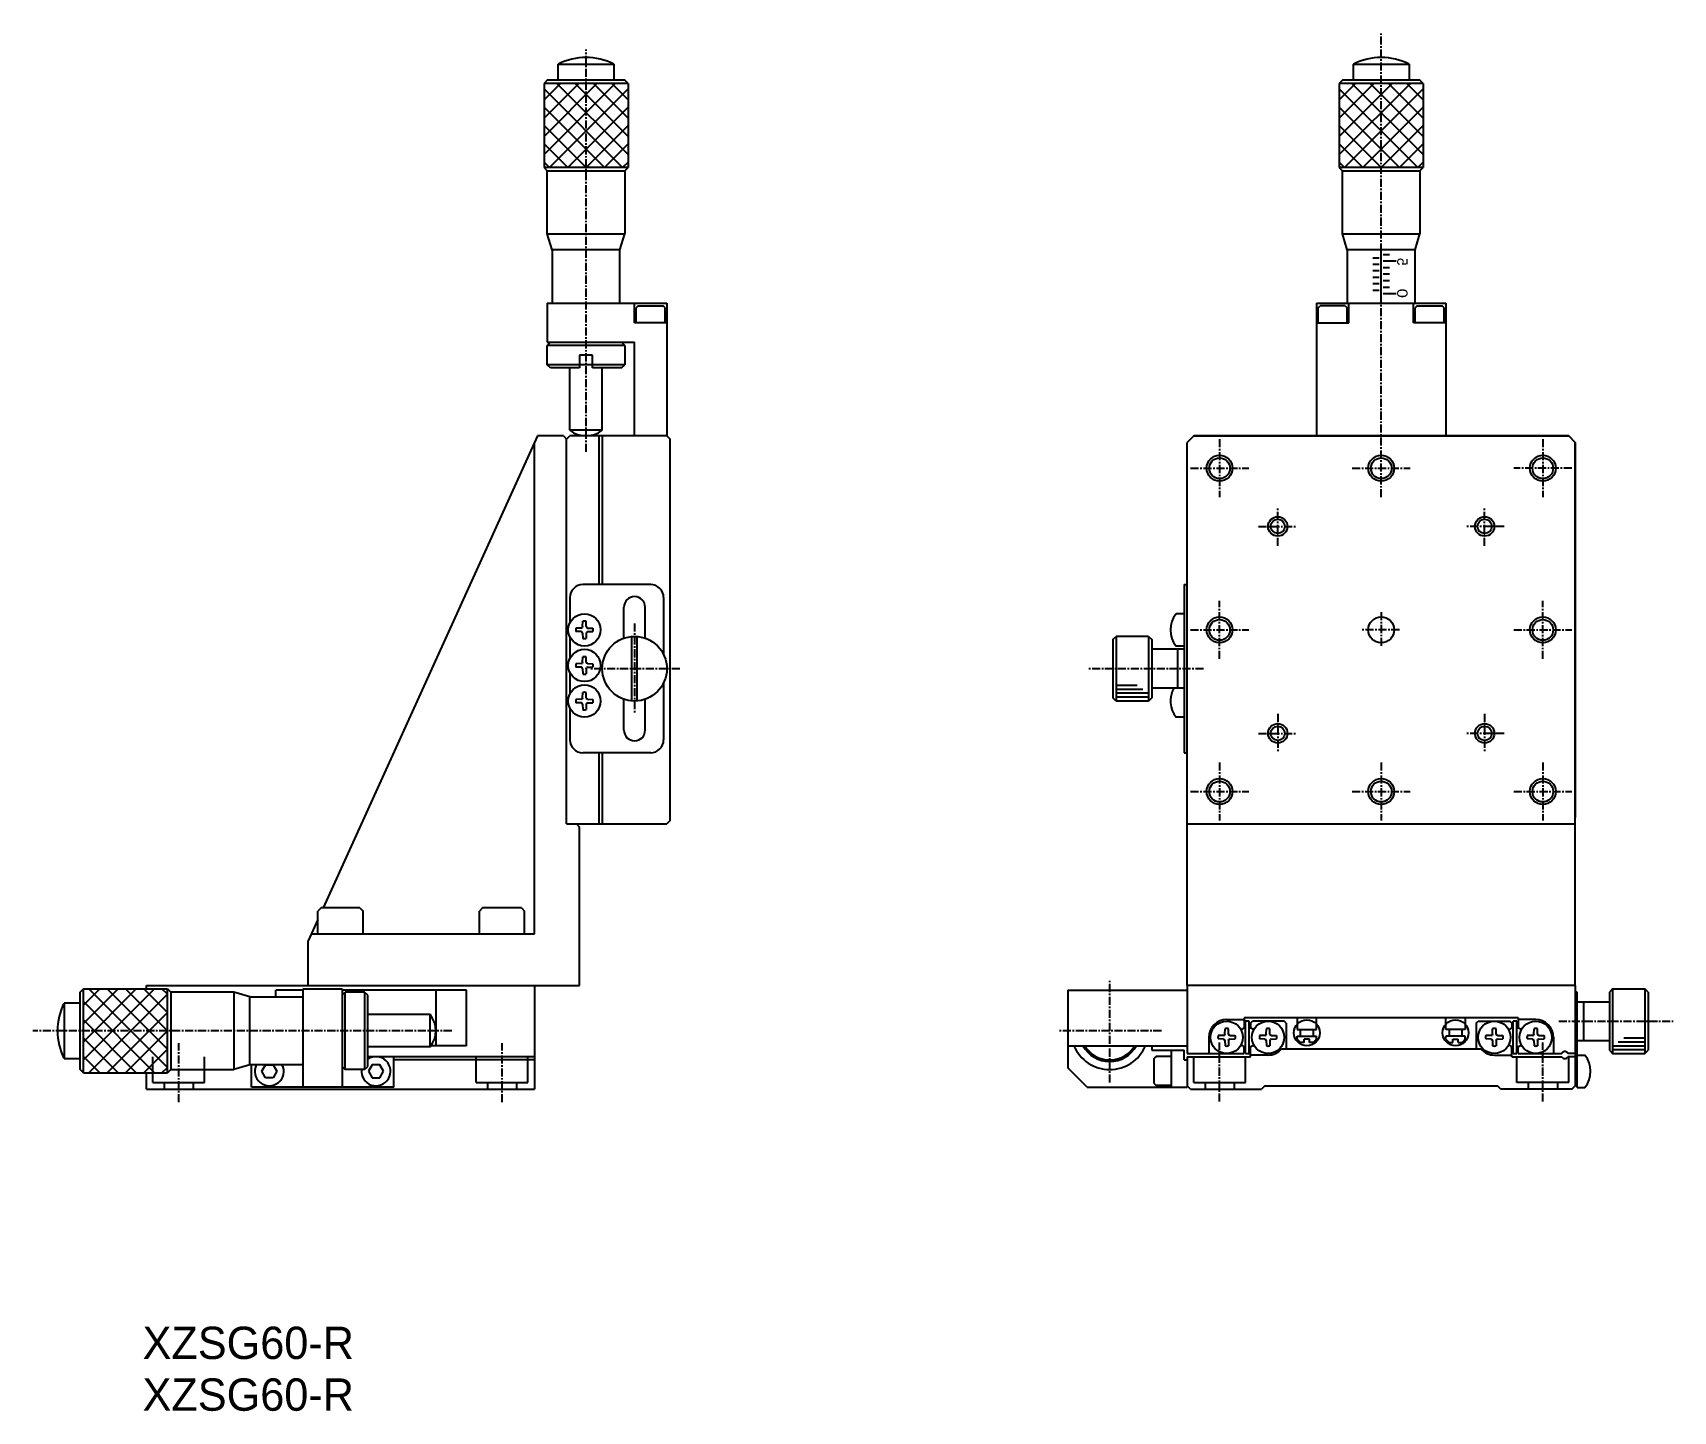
# Model space of a CAD drawing. Extents: x 152 to 406, y 48 to 261.
import ezdxf

# ---------------------------------------------------------------- set-up
doc = ezdxf.new("R2010")
doc.units = 0
doc.linetypes.add('CENTER', pattern=[2, 1.25, -0.25, 0.25, -0.25])
doc.layers.get('0').update_dxf_attribs({"linetype": 'CONTINUOUS'})
doc.layers.add('CENTER', color=1, linetype='CENTER')

msp = doc.modelspace()

# ---------------------------------------------------------------- linework, layer by layer
at = {"color": 7, "linetype": 'CONTINUOUS'}
for p, q in [((233.68, 253.5), (233.68, 256)), ((242.28, 256), (242.28, 253.5)), ((356.68, 253.5), (356.68, 256)), ((365.28, 256), (365.28, 253.5)), ((231.98, 253.5), (231.48, 253)), ((231.48, 253), (231.48, 240)), ((243.98, 253.5), (231.98, 253.5)), ((244.48, 253), (243.98, 253.5)), ((244.48, 253), (244.48, 240)), ((354.98, 253.5), (354.48, 253)), ((354.48, 253), (354.48, 240)), ((366.98, 253.5), (354.98, 253.5)), ((367.48, 253), (366.98, 253.5)), ((367.48, 253), (367.48, 240)), ((231.48, 240), (231.98, 239.5)), ((231.98, 229.75), (231.98, 239.5)), ((231.98, 239.5), (243.98, 239.5)), ((243.98, 239.5), (244.48, 240)), ((244.01, 229.75), (244.01, 239.5)), ((354.48, 240), (354.98, 239.5)), ((354.98, 229.75), (354.98, 239.5)), ((354.98, 239.5), (366.98, 239.5)), ((366.98, 239.5), (367.48, 240)), ((367.01, 229.75), (367.01, 239.5)), ((231.98, 229.75), (243.98, 229.75)), ((232.73, 227.25), (231.98, 229.75)), ((243.23, 227.25), (243.98, 229.75)), ((354.98, 229.75), (366.98, 229.75)), ((355.73, 227.25), (354.98, 229.75)), ((366.23, 227.25), (366.98, 229.75)), ((243.23, 227.25), (232.73, 227.25)), ((232.73, 227.25), (232.73, 219)), ((243.23, 219), (243.23, 227.25)), ((366.23, 227.25), (355.73, 227.25)), ((355.73, 227.25), (355.73, 219)), ((366.23, 219), (366.23, 227.25)), ((231.98, 219), (231.98, 213)), ((231.98, 219), (250.48, 219)), ((245.48, 216), (245.48, 219)), ((246.03, 218.6), (245.73, 218.3)), ((245.73, 216), (245.73, 218.3)), ((246.03, 218.6), (249.93, 218.6)), ((250.23, 218.3), (249.93, 218.6)), ((250.23, 216), (250.23, 218.3)), ((250.48, 219), (250.48, 198.5)), ((350.98, 219), (370.98, 219)), ((350.98, 219), (350.98, 198.5)), ((351.23, 218.3), (351.53, 218.6)), ((351.23, 216), (351.23, 218.3)), ((355.43, 218.6), (351.53, 218.6)), ((355.43, 218.6), (355.73, 218.3)), ((355.73, 216), (355.73, 218.3)), ((355.98, 216), (355.98, 219)), ((365.98, 216), (365.98, 219)), ((366.53, 218.6), (366.23, 218.3)), ((366.23, 216), (366.23, 218.3)), ((366.53, 218.6), (370.43, 218.6)), ((370.73, 218.3), (370.43, 218.6)), ((370.73, 216), (370.73, 218.3)), ((370.98, 219), (370.98, 198.5)), ((250.48, 216), (245.48, 216)), ((350.98, 216), (355.98, 216)), ((370.98, 216), (365.98, 216)), ((231.98, 213), (245.48, 213)), ((232.48, 213), (231.98, 212.5)), ((231.98, 209.5), (231.98, 212.5)), ((238.98, 211), (236.98, 211)), ((236.98, 211), (236.98, 209)), ((238.98, 209), (238.98, 211)), ((243.98, 212.5), (243.48, 213)), ((243.98, 212.5), (243.98, 209.5)), ((245.48, 198.5), (245.48, 213)), ((232.48, 209), (231.98, 209.5)), ((236.98, 209), (232.48, 209)), ((235.48, 199.38), (235.48, 209)), ((238.98, 209.5), (236.98, 209.5)), ((243.48, 209), (238.98, 209)), ((240.48, 199.38), (240.48, 209)), ((243.48, 209), (243.98, 209.5)), ((230.48, 198.5), (197.3, 125.5)), ((234.48, 198.5), (230.48, 198.5)), ((234.48, 198.5), (234.98, 198)), ((234.98, 198), (235.48, 198.5)), ((234.98, 138.5), (234.98, 198)), ((250.48, 198.5), (235.48, 198.5)), ((239.98, 198.5), (239.98, 175.5)), ((240.48, 198.5), (240.48, 175.5)), ((250.48, 198.5), (250.98, 198)), ((250.98, 139), (250.98, 198)), ((331.98, 198.5), (330.98, 197.5)), ((331.98, 198.5), (330.98, 197.5)), ((331.98, 198.5), (389.98, 198.5)), ((389.98, 198.5), (331.98, 198.5)), ((390.98, 197.5), (389.98, 198.5)), ((389.98, 198.5), (390.98, 197.5)), ((229.98, 121.5), (229.98, 197.4)), ((330.98, 113.5), (330.98, 197.5)), ((330.98, 139.5), (330.98, 197.5)), ((390.98, 113.5), (390.98, 197.5)), ((390.98, 197.5), (390.98, 139.5)), ((247.98, 175.5), (237.48, 175.5)), ((330.48, 175.5), (330.98, 175.5)), ((330.48, 175.5), (330.48, 149.5)), ((235.48, 173.5), (235.48, 169.59)), ((249.98, 173.5), (249.98, 164.68)), ((243.83, 167.15), (243.83, 172)), ((247.13, 167.29), (247.13, 172)), ((330.48, 171), (329.26, 171)), ((237.25, 168.78), (236.4, 168.76)), ((237.25, 168.23), (236.4, 168.24)), ((237.25, 168.78), (237.38, 168.84)), ((237.25, 168.23), (237.38, 168.17)), ((237.45, 169), (237.38, 168.84)), ((237.45, 168), (237.38, 168.17)), ((237.45, 169), (237.47, 169.83)), ((237.45, 168), (237.47, 167.18)), ((238, 169), (237.99, 169.83)), ((238, 168), (237.99, 167.18)), ((238, 169), (238.08, 168.84)), ((238, 168), (238.08, 168.17)), ((238.21, 168.78), (238.08, 168.84)), ((238.21, 168.23), (238.08, 168.17)), ((238.21, 168.78), (239.05, 168.76)), ((238.21, 168.23), (239.05, 168.24)), ((245.08, 157.52), (245.08, 167.49)), ((245.88, 157.52), (245.88, 167.49)), ((319.48, 167), (319.98, 167.5)), ((324.98, 167.5), (319.98, 167.5)), ((324.98, 167.5), (325.48, 167)), ((235.48, 167.41), (235.48, 164.09)), ((319.48, 167), (319.48, 158)), ((325.48, 167), (325.48, 158)), ((330.48, 165.5), (325.48, 165.5)), ((330.48, 166), (329.26, 166)), ((329.48, 165.5), (329.48, 159.5)), ((237.25, 163.28), (236.4, 163.26)), ((237.25, 162.73), (236.4, 162.74)), ((237.25, 163.28), (237.38, 163.34)), ((237.25, 162.73), (237.38, 162.67)), ((237.45, 163.5), (237.38, 163.34)), ((237.45, 162.5), (237.38, 162.67)), ((237.45, 163.5), (237.47, 164.33)), ((237.45, 162.5), (237.47, 161.68)), ((238, 163.5), (237.99, 164.33)), ((238, 162.5), (237.99, 161.68)), ((238, 163.5), (238.08, 163.34)), ((238, 162.5), (238.08, 162.67)), ((238.21, 163.28), (238.08, 163.34)), ((238.21, 162.73), (238.08, 162.67)), ((238.21, 163.28), (239.05, 163.26)), ((238.21, 162.73), (239.05, 162.74)), ((235.48, 161.91), (235.48, 158.59)), ((249.98, 160.32), (249.98, 151.5)), ((237.25, 157.78), (236.4, 157.76)), ((237.25, 157.78), (237.38, 157.84)), ((237.45, 158), (237.38, 157.84)), ((237.45, 158), (237.47, 158.83)), ((238, 158), (237.99, 158.83)), ((238, 158), (238.08, 157.84)), ((238.21, 157.78), (238.08, 157.84)), ((238.21, 157.78), (239.05, 157.76)), ((243.83, 153), (243.83, 157.86)), ((247.13, 153), (247.13, 157.72)), ((319.98, 157.5), (319.48, 158)), ((324.98, 157.5), (319.98, 157.5)), ((325.48, 158), (324.98, 157.5)), ((330.48, 159.5), (325.48, 159.5)), ((235.48, 156.41), (235.48, 151.5)), ((237.25, 157.23), (236.4, 157.24)), ((237.25, 157.23), (237.38, 157.17)), ((237.45, 157), (237.38, 157.17)), ((237.45, 157), (237.47, 156.18)), ((238, 157), (237.99, 156.18)), ((238, 157), (238.08, 157.17)), ((238.21, 157.23), (238.08, 157.17)), ((238.21, 157.23), (239.05, 157.24)), ((330.48, 155), (329.26, 155)), ((247.98, 149.5), (237.48, 149.5)), ((239.98, 149.5), (239.98, 138.5)), ((240.48, 149.5), (240.48, 138.5)), ((330.48, 149.5), (330.98, 149.5)), ((234.98, 138.5), (250.48, 138.5)), ((236.48, 138.5), (236.98, 138)), ((236.98, 113.5), (236.98, 138)), ((250.98, 139), (250.48, 138.5)), ((330.98, 138.5), (390.98, 138.5)), ((196.98, 125.5), (196.48, 125)), ((196.48, 121.5), (196.48, 125)), ((202.98, 125.5), (196.98, 125.5)), ((202.98, 125.5), (203.48, 125)), ((203.48, 121.5), (203.48, 125)), ((221.98, 125.5), (221.48, 125)), ((221.48, 121.5), (221.48, 125)), ((227.98, 125.5), (221.98, 125.5)), ((227.98, 125.5), (228.48, 125)), ((228.48, 121.5), (228.48, 125)), ((196.48, 123.7), (194.98, 120.4)), ((194.98, 113.5), (194.98, 120.4)), ((195.48, 121.5), (229.98, 121.5)), ((159.73, 112.5), (160.23, 113)), ((159.73, 100.5), (159.73, 112.5)), ((160.23, 113), (173.23, 113)), ((169.98, 113), (169.98, 113.5)), ((169.98, 113.5), (236.98, 113.5)), ((173.23, 113), (173.73, 112.5)), ((183.48, 112.5), (173.73, 112.5)), ((173.73, 112.5), (173.73, 100.5)), ((183.48, 112.5), (183.48, 100.5)), ((185.98, 111.75), (183.48, 112.5)), ((185.98, 111.75), (194.23, 111.75)), ((185.98, 101.25), (185.98, 111.75)), ((194.23, 112.8), (189.98, 112.8)), ((189.98, 111.75), (189.98, 112.8)), ((194.23, 113), (200.23, 113)), ((194.23, 97.8), (194.23, 113)), ((200.23, 113), (200.23, 97.8)), ((219.48, 112.8), (200.23, 112.8)), ((200.23, 112), (200.73, 112.5)), ((203.73, 112.5), (200.73, 112.5)), ((204.23, 112), (203.73, 112.5)), ((204.23, 101), (204.23, 112)), ((214.73, 112.8), (214.73, 104.2)), ((219.48, 104.2), (219.48, 112.8)), ((229.98, 113.5), (229.98, 97.5)), ((312.48, 112.8), (312.48, 100.8)), ((312.48, 112.8), (330.98, 112.8)), ((390.98, 113.5), (330.98, 113.5)), ((330.98, 113.5), (330.98, 103)), ((390.98, 113.5), (330.98, 113.5)), ((390.98, 113.5), (390.98, 98)), ((391.28, 112.5), (390.98, 112.5)), ((391.28, 97.75), (391.28, 112.5)), ((396.78, 113), (396.28, 112.5)), ((396.28, 112.5), (396.28, 103.5)), ((396.78, 113), (401.78, 113)), ((402.28, 112.5), (401.78, 113)), ((402.28, 112.5), (402.28, 103.5)), ((159.73, 110.8), (157.23, 110.8)), ((391.28, 111), (396.28, 111)), ((392.28, 111), (392.28, 105)), ((213.85, 109), (204.23, 109)), ((336.8, 106), (336.82, 106.83)), ((337.08, 108.25), (339.78, 108.25)), ((337.35, 106), (337.34, 106.83)), ((382.18, 108.5), (339.78, 108.5)), ((339.78, 108.5), (339.78, 106.92)), ((339.98, 103), (339.98, 108)), ((340.58, 108), (339.98, 108)), ((340.58, 103), (340.58, 108)), ((340.78, 107.7), (341.08, 108)), ((340.78, 107.7), (340.78, 106.92)), ((345.98, 108), (341.08, 108)), ((343.2, 106), (343.22, 106.83)), ((343.75, 106), (343.74, 106.83)), ((346.28, 107.7), (345.98, 108)), ((346.28, 107.7), (346.28, 103.7)), ((347.98, 108.5), (347.98, 106.7)), ((347.98, 106.7), (350.98, 106.7)), ((348.48, 105.7), (348.48, 106.7)), ((350.48, 106.7), (350.48, 105.7)), ((350.98, 106.7), (350.98, 108.5)), ((370.98, 106.7), (370.98, 108.5)), ((373.98, 106.7), (370.98, 106.7)), ((371.48, 106.7), (371.48, 105.7)), ((373.48, 105.7), (373.48, 106.7)), ((373.98, 108.5), (373.98, 106.7)), ((375.68, 107.7), (375.98, 108)), ((375.68, 107.7), (375.68, 103.7)), ((375.98, 108), (380.88, 108)), ((378.2, 106), (378.22, 106.83)), ((378.75, 106), (378.74, 106.83)), ((381.18, 107.7), (380.88, 108)), ((381.18, 107.7), (381.18, 106.92)), ((381.38, 103), (381.38, 108)), ((381.98, 108), (381.38, 108)), ((381.98, 103), (381.98, 108)), ((382.18, 108.5), (382.18, 106.92)), ((384.88, 108.25), (382.18, 108.25)), ((384.6, 106), (384.62, 106.83)), ((385.15, 106), (385.14, 106.83)), ((219.48, 104.2), (214, 104.2)), ((312.48, 104.2), (330.98, 104.2)), ((325.48, 104.2), (325.48, 103.5)), ((334.33, 105.5), (334.33, 103)), ((336.6, 105.78), (335.75, 105.76)), ((336.6, 105.23), (335.75, 105.24)), ((336.6, 105.78), (336.73, 105.84)), ((336.6, 105.23), (336.73, 105.17)), ((336.8, 106), (336.73, 105.84)), ((336.8, 105), (336.73, 105.17)), ((336.8, 105), (336.82, 104.18)), ((337.35, 105), (337.34, 104.18)), ((337.35, 106), (337.43, 105.84)), ((337.35, 105), (337.43, 105.17)), ((337.56, 105.78), (337.43, 105.84)), ((337.56, 105.23), (337.43, 105.17)), ((337.56, 105.78), (338.4, 105.76)), ((337.56, 105.23), (338.4, 105.24)), ((339.78, 103), (339.78, 104.09)), ((340.78, 102.5), (340.78, 104.09)), ((343, 105.78), (342.15, 105.76)), ((343, 105.23), (342.15, 105.24)), ((343, 105.78), (343.13, 105.84)), ((343, 105.23), (343.13, 105.17)), ((343.2, 106), (343.13, 105.84)), ((343.2, 105), (343.13, 105.17)), ((343.2, 105), (343.22, 104.18)), ((343.75, 105), (343.74, 104.18)), ((343.75, 106), (343.83, 105.84)), ((343.75, 105), (343.83, 105.17)), ((343.96, 105.78), (343.83, 105.84)), ((343.96, 105.23), (343.83, 105.17)), ((343.96, 105.78), (344.8, 105.76)), ((343.96, 105.23), (344.8, 105.24)), ((347.98, 105.7), (350.98, 105.7)), ((347.98, 105.2), (347.98, 105.7)), ((347.98, 105.2), (348.48, 104.7)), ((349.08, 104.7), (348.48, 104.7)), ((349.08, 104.7), (349.08, 105.2)), ((349.88, 105.2), (349.08, 105.2)), ((349.88, 104.7), (349.88, 105.2)), ((350.48, 104.7), (349.88, 104.7)), ((350.98, 105.2), (350.48, 104.7)), ((350.98, 105.2), (350.98, 105.7)), ((373.98, 105.7), (370.98, 105.7)), ((370.98, 105.2), (370.98, 105.7)), ((370.98, 105.2), (371.48, 104.7)), ((371.48, 104.7), (372.08, 104.7)), ((372.08, 105.2), (372.88, 105.2)), ((372.08, 104.7), (372.08, 105.2)), ((372.88, 104.7), (372.88, 105.2)), ((372.88, 104.7), (373.48, 104.7)), ((373.98, 105.2), (373.48, 104.7)), ((373.98, 105.2), (373.98, 105.7)), ((378, 105.78), (377.15, 105.76)), ((378, 105.23), (377.15, 105.24)), ((378, 105.78), (378.13, 105.84)), ((378, 105.23), (378.13, 105.17)), ((378.2, 106), (378.13, 105.84)), ((378.2, 105), (378.13, 105.17)), ((378.2, 105), (378.22, 104.18)), ((378.75, 105), (378.74, 104.18)), ((378.75, 106), (378.83, 105.84)), ((378.75, 105), (378.83, 105.17)), ((378.96, 105.78), (378.83, 105.84)), ((378.96, 105.23), (378.83, 105.17)), ((378.96, 105.78), (379.8, 105.76)), ((378.96, 105.23), (379.8, 105.24)), ((381.18, 102.5), (381.18, 104.09)), ((382.18, 103), (382.18, 104.09)), ((384.4, 105.78), (383.55, 105.76)), ((384.4, 105.23), (383.55, 105.24)), ((384.4, 105.78), (384.53, 105.84)), ((384.4, 105.23), (384.53, 105.17)), ((384.6, 106), (384.53, 105.84)), ((384.6, 105), (384.53, 105.17)), ((384.6, 105), (384.62, 104.18)), ((385.15, 105), (385.14, 104.18)), ((385.15, 106), (385.23, 105.84)), ((385.15, 105), (385.23, 105.17)), ((385.36, 105.78), (385.23, 105.84)), ((385.36, 105.23), (385.23, 105.17)), ((385.36, 105.78), (386.2, 105.76)), ((385.36, 105.23), (386.2, 105.24)), ((387.63, 105.5), (387.63, 103)), ((391.28, 105), (396.28, 105)), ((157.23, 102.2), (159.73, 102.2)), ((213.85, 104), (204.23, 104)), ((229.98, 102.5), (204.23, 102.5)), ((208.23, 97.8), (208.23, 102.5)), ((229.98, 102), (208.23, 102)), ((325.48, 103.5), (330.48, 103.5)), ((326.18, 102.55), (325.88, 102.25)), ((325.88, 98.35), (325.88, 102.25)), ((328.48, 102.55), (326.18, 102.55)), ((328.48, 103.5), (328.48, 97.8)), ((330.48, 102), (330.48, 103.5)), ((330.48, 102), (330.98, 102)), ((330.98, 103), (339.78, 103)), ((330.98, 102.5), (340.78, 102.5)), ((330.98, 102.5), (330.98, 97.8)), ((339.98, 103), (340.58, 103)), ((343.48, 102.75), (340.78, 102.75)), ((345.56, 103.7), (376.4, 103.7)), ((378.48, 102.75), (381.18, 102.75)), ((381.18, 102.5), (388.92, 102.5)), ((381.38, 103), (381.98, 103)), ((382.18, 103), (388.92, 103)), ((390.98, 103), (389.84, 103)), ((390.98, 102.5), (389.84, 102.5)), ((391.28, 102.75), (392.5, 102.75)), ((396.28, 103.5), (396.78, 103)), ((396.78, 103), (401.78, 103)), ((401.78, 103), (402.28, 103.5)), ((160.23, 100), (159.73, 100.5)), ((160.23, 100), (173.23, 100)), ((169.98, 97.5), (169.98, 100)), ((173.73, 100.5), (173.23, 100)), ((183.48, 100.47), (173.73, 100.47)), ((185.98, 101.25), (183.48, 100.5)), ((194.23, 101.25), (185.98, 101.25)), ((186.23, 97.8), (186.23, 101.25)), ((187.82, 100.25), (188.4, 101.25)), ((188.4, 99.25), (187.82, 100.25)), ((188.4, 101.25), (189.56, 101.25)), ((189.56, 99.25), (188.4, 99.25)), ((189.56, 101.25), (190.13, 100.25)), ((190.13, 100.25), (189.56, 99.25)), ((200.23, 101), (200.73, 100.5)), ((203.73, 100.5), (200.73, 100.5)), ((203.73, 100.5), (204.23, 101)), ((204.9, 101.25), (204.32, 100.25)), ((204.32, 100.25), (204.9, 99.25)), ((206.06, 101.25), (204.9, 101.25)), ((204.9, 99.25), (206.06, 99.25)), ((206.63, 100.25), (206.06, 101.25)), ((206.06, 99.25), (206.63, 100.25)), ((315.48, 97.8), (312.48, 100.8)), ((169.98, 97.5), (229.98, 97.5)), ((208.23, 97.8), (186.23, 97.8)), ((315.48, 97.8), (330.98, 97.8)), ((325.88, 98.35), (326.18, 98.05)), ((328.48, 98.05), (326.18, 98.05)), ((331.48, 97.5), (330.98, 98)), ((331.48, 97.5), (342.48, 97.5)), ((342.98, 98), (342.48, 97.5)), ((342.98, 98), (378.98, 98)), ((379.48, 97.5), (378.98, 98)), ((390.48, 97.5), (379.48, 97.5)), ((390.48, 97.5), (390.98, 98)), ((391.28, 98), (390.98, 98)), ((391.28, 97.75), (392.5, 97.75))]:
    msp.add_line(p, q, dxfattribs=at)
at = {"color": 3, "linetype": 'CONTINUOUS'}
for p, q in [((233.68, 256), (242.28, 256)), ((356.68, 256), (365.28, 256)), ((234.01, 253), (231.48, 250.47)), ((236.84, 253), (231.48, 247.65)), ((239.66, 253), (231.48, 244.82)), ((242.49, 253), (231.48, 241.99)), ((244.48, 253), (231.48, 253)), ((243.63, 240), (231.48, 252.16)), ((244.48, 252.16), (232.32, 240)), ((244.48, 241.99), (233.46, 253)), ((244.48, 244.82), (236.29, 253)), ((244.48, 247.65), (239.12, 253)), ((244.48, 250.47), (241.95, 253)), ((357.01, 253), (354.48, 250.47)), ((359.84, 253), (354.48, 247.65)), ((362.66, 253), (354.48, 244.82)), ((365.49, 253), (354.48, 241.99)), ((367.48, 253), (354.48, 253)), ((366.63, 240), (354.48, 252.16)), ((367.48, 252.16), (355.32, 240)), ((367.48, 241.99), (356.46, 253)), ((367.48, 244.82), (359.29, 253)), ((367.48, 247.65), (362.12, 253)), ((367.48, 250.47), (364.95, 253)), ((240.81, 240), (231.48, 249.33)), ((244.48, 249.33), (235.15, 240)), ((363.81, 240), (354.48, 249.33)), ((367.48, 249.33), (358.15, 240)), ((237.98, 240), (231.48, 246.5)), ((244.48, 246.5), (237.98, 240)), ((360.98, 240), (354.48, 246.5)), ((367.48, 246.5), (360.98, 240)), ((235.15, 240), (231.48, 243.68)), ((244.48, 243.68), (240.81, 240)), ((358.15, 240), (354.48, 243.68)), ((367.48, 243.68), (363.81, 240)), ((232.32, 240), (231.48, 240.85)), ((244.48, 240), (231.48, 240)), ((244.48, 240.85), (243.63, 240)), ((355.32, 240), (354.48, 240.85)), ((367.48, 240), (354.48, 240)), ((367.48, 240.85), (366.63, 240)), ((360.68, 226), (359.68, 226)), ((360.98, 219), (360.98, 227.25)), ((362.28, 226.5), (361.28, 226.5)), ((360.68, 225), (359.68, 225)), ((360.68, 224), (359.68, 224)), ((363.28, 225.5), (361.28, 225.5)), ((362.28, 224.5), (361.28, 224.5)), ((362.28, 223.5), (361.28, 223.5)), ((360.68, 223), (359.68, 223)), ((360.68, 222), (359.68, 222)), ((360.68, 221), (359.68, 221)), ((362.28, 222.5), (361.28, 222.5)), ((361.28, 221.5), (362.28, 221.5)), ((361.28, 220.5), (363.28, 220.5)), ((243.98, 212.5), (231.98, 212.5)), ((236.98, 209.5), (231.98, 209.5)), ((243.98, 209.5), (238.98, 209.5)), ((240.48, 199.38), (235.48, 199.38)), ((319.98, 167.5), (319.98, 157.5)), ((324.98, 167.5), (324.98, 157.5)), ((323.24, 159.9), (319.98, 159.9)), ((324.11, 159.3), (319.98, 159.3)), ((324.98, 158.7), (319.98, 158.7)), ((324.98, 158.1), (319.98, 158.1)), ((160.23, 110.47), (162.76, 113)), ((160.23, 107.65), (165.59, 113)), ((160.23, 104.82), (168.41, 113)), ((160.23, 101.99), (171.24, 113)), ((160.23, 100), (160.23, 113)), ((173.23, 100.85), (161.07, 113)), ((161.07, 100), (173.23, 112.16)), ((173.23, 103.68), (163.9, 113)), ((173.23, 106.5), (166.73, 113)), ((173.23, 109.33), (169.56, 113)), ((173.23, 112.16), (172.38, 113)), ((173.23, 100), (173.23, 113)), ((200.73, 100.5), (200.73, 112.5)), ((203.73, 112.5), (203.73, 100.5)), ((396.78, 113), (396.78, 103)), ((401.78, 113), (401.78, 103)), ((157.23, 110.8), (157.23, 102.2)), ((171.24, 100), (160.23, 111.02)), ((163.9, 100), (173.23, 109.33)), ((168.41, 100), (160.23, 108.19)), ((213.85, 104), (213.85, 109)), ((165.59, 100), (160.23, 105.36)), ((166.73, 100), (173.23, 106.5)), ((396.78, 104.2), (401.78, 104.2)), ((397.64, 104.8), (401.78, 104.8)), ((398.51, 105.4), (401.78, 105.4)), ((162.76, 100), (160.23, 102.53)), ((169.56, 100), (173.23, 103.68)), ((170.98, 98.5), (170.98, 102.5)), ((178.98, 98.5), (178.98, 102.5)), ((220.98, 98.5), (220.98, 102.5)), ((228.98, 98.5), (228.98, 102.5)), ((331.98, 98.5), (331.98, 102.5)), ((339.98, 98.5), (339.98, 102.5)), ((381.98, 98.5), (381.98, 102.5)), ((389.98, 98.5), (389.98, 102.5)), ((396.78, 103.6), (401.78, 103.6)), ((172.38, 100), (173.23, 100.85)), ((170.98, 98.5), (178.98, 98.5)), ((172.73, 98.5), (172.73, 97.5)), ((177.23, 98.5), (177.23, 97.5)), ((220.98, 98.5), (228.98, 98.5)), ((222.73, 98.5), (222.73, 97.5)), ((227.23, 98.5), (227.23, 97.5)), ((331.98, 98.5), (339.98, 98.5)), ((333.73, 98.5), (333.73, 97.5)), ((338.23, 98.5), (338.23, 97.5)), ((389.98, 98.5), (381.98, 98.5)), ((383.73, 98.5), (383.73, 97.5)), ((388.23, 98.5), (388.23, 97.5))]:
    msp.add_line(p, q, dxfattribs=at)
for centre, radius in [((335.98, 193.5), 2), ((360.98, 193.5), 2), ((385.98, 193.5), 2), ((344.98, 184.5), 1.5), ((376.98, 184.5), 1.5), ((335.98, 168.5), 2), ((385.98, 168.5), 2), ((344.98, 152.5), 1.5), ((376.98, 152.5), 1.5), ((335.98, 143.5), 2), ((360.98, 143.5), 2), ((385.98, 143.5), 2), ((349.48, 106.2), 2), ((372.48, 106.2), 2)]:
    msp.add_circle(centre, radius, dxfattribs=at)
at = {"color": 7, "linetype": 'CONTINUOUS'}
for centre, radius in [((335.98, 193.5), 1.6), ((360.98, 193.5), 1.6), ((385.98, 193.5), 1.6), ((344.98, 184.5), 1.1), ((376.98, 184.5), 1.1), ((237.73, 168.5), 2.5), ((335.98, 168.5), 1.6), ((360.98, 168.5), 2), ((385.98, 168.5), 1.6), ((245.48, 162.5), 5), ((237.73, 163), 2.5), ((237.73, 157.5), 2.5), ((344.98, 152.5), 1.1), ((376.98, 152.5), 1.1), ((335.98, 143.5), 1.6), ((360.98, 143.5), 1.6), ((385.98, 143.5), 1.6), ((337.08, 105.5), 2.5), ((343.48, 105.5), 2.5), ((378.48, 105.5), 2.5), ((384.88, 105.5), 2.5)]:
    msp.add_circle(centre, radius, dxfattribs=at)
for centre, radius, start, end in [((237.98, 247.26), 9.75, 63.8162, 116.1838), ((360.98, 247.26), 9.75, 63.8162, 116.1838), ((237.98, 202.5), 4, 231.3178, 308.6822), ((237.48, 173.5), 2, 90, 180), ((247.98, 173.5), 2, 0, 90), ((245.48, 172), 1.65, 0, 180), ((332.38, 168.5), 4, 141.3178, 218.6822), ((237.73, 168.5), 1.35, 168.8959, 191.1041), ((237.73, 168.5), 1.35, 78.8959, 101.1041), ((237.73, 168.5), 1.35, 348.8959, 11.1041), ((237.73, 168.5), 1.35, 258.8959, 281.1041), ((237.73, 163), 1.35, 168.8959, 191.1041), ((237.73, 163), 1.35, 78.8959, 101.1041), ((237.73, 163), 1.35, 348.8959, 11.1041), ((237.73, 163), 1.35, 258.8959, 281.1041), ((237.73, 157.5), 1.35, 168.8959, 191.1041), ((237.73, 157.5), 1.35, 78.8959, 101.1041), ((237.73, 157.5), 1.35, 348.8959, 11.1041), ((332.38, 157.5), 4, 150, 218.6822), ((237.73, 157.5), 1.35, 258.8959, 281.1041), ((245.48, 153), 1.65, 180, 0), ((237.48, 151.5), 2, 180, 270), ((247.98, 151.5), 2, 270, 0), ((165.97, 106.5), 9.75, 153.8162, 206.1838), ((210.73, 106.5), 4, 321.3178, 38.6822), ((337.08, 105.5), 2.75, 90, 180), ((337.08, 105.5), 1.35, 78.8959, 101.1041), ((340.28, 105.5), 1.5, 101.5369, 130.5416), ((340.28, 105.5), 1.5, 49.4584, 78.463), ((343.48, 105.5), 1.35, 78.8959, 101.1041), ((378.48, 105.5), 1.35, 78.8959, 101.1041), ((381.68, 105.5), 1.5, 101.5369, 130.5416), ((381.68, 105.5), 1.5, 49.4584, 78.463), ((384.88, 105.5), 1.35, 78.8959, 101.1041), ((384.88, 105.5), 2.75, 0, 90), ((318.98, 106.5), 6, 202.5403, 337.4597), ((318.98, 106.5), 4.5, 210.7379, 329.2621), ((337.08, 105.5), 1.35, 168.8959, 191.1041), ((337.08, 105.5), 1.35, 258.8959, 281.1041), ((337.08, 105.5), 1.35, 348.8959, 11.1041), ((340.28, 105.5), 1.5, 229.4584, 258.463), ((340.28, 105.5), 1.5, 281.537, 310.5416), ((343.48, 105.5), 1.35, 168.8959, 191.1041), ((343.48, 105.5), 1.35, 258.8959, 281.1041), ((343.48, 105.5), 1.35, 348.8959, 11.1041), ((378.48, 105.5), 1.35, 168.8959, 191.1041), ((378.48, 105.5), 1.35, 258.8959, 281.1041), ((378.48, 105.5), 1.35, 348.8959, 11.1041), ((381.68, 105.5), 1.5, 229.4584, 258.463), ((381.68, 105.5), 1.5, 281.537, 310.5416), ((384.88, 105.5), 1.35, 168.8959, 191.1041), ((384.88, 105.5), 1.35, 258.8959, 281.1041), ((384.88, 105.5), 1.35, 348.8959, 11.1041), ((205.48, 100.25), 2.25, 173.6206, 123.749), ((343.48, 105.5), 2.75, 270, 319.1149), ((378.48, 105.5), 2.75, 220.8851, 270), ((389.38, 102.8), 0.5, 23.5782, 156.4218), ((389.38, 102.7), 0.5, 203.5782, 336.4218), ((389.38, 100.25), 4, 321.3178, 38.6822), ((188.98, 100.25), 2.25, 153.6122, 26.3878)]:
    msp.add_arc(centre, radius, start, end, dxfattribs=at)
at = {"color": 3, "linetype": 'CONTINUOUS'}
msp.add_arc((318.98, 106.5), 4.75, 208.9608, 331.0392, dxfattribs=at)
at = {"layer": 'CENTER', "color": 1, "linetype": 'CENTER'}
for p, q in [((360.98, 189), (360.98, 260.83)), ((237.98, 196.03), (237.98, 258.26)), ((335.98, 198), (335.98, 189)), ((385.98, 198), (385.98, 189)), ((331.48, 193.5), (340.48, 193.5)), ((356.48, 193.5), (365.48, 193.5)), ((390.48, 193.5), (381.48, 193.5)), ((344.98, 181.5), (344.98, 187.5)), ((376.98, 181.5), (376.98, 187.5)), ((341.98, 184.5), (347.98, 184.5)), ((379.98, 184.5), (373.98, 184.5)), ((335.98, 164), (335.98, 173)), ((385.98, 164), (385.98, 173)), ((360.98, 171.26), (360.98, 165.85)), ((245.48, 169.5), (245.48, 155.5)), ((331.48, 168.5), (340.48, 168.5)), ((363.79, 168.5), (357.84, 168.5)), ((381.48, 168.5), (390.48, 168.5)), ((252.48, 162.5), (238.48, 162.5)), ((333.5, 162.5), (315.61, 162.5)), ((344.98, 155.5), (344.98, 149.5)), ((376.98, 155.5), (376.98, 149.5)), ((341.98, 152.5), (347.98, 152.5)), ((379.98, 152.5), (373.98, 152.5)), ((335.98, 148), (335.98, 139)), ((360.98, 148), (360.98, 139)), ((385.98, 148), (385.98, 139)), ((331.48, 143.5), (340.48, 143.5)), ((356.48, 143.5), (365.48, 143.5)), ((381.48, 143.5), (390.48, 143.5)), ((318.98, 98.5), (318.98, 114.5)), ((388.45, 108), (406.15, 108)), ((217.2, 106.5), (152.4, 106.5)), ((174.98, 95.45), (174.98, 104.59)), ((224.98, 95.45), (224.98, 104.59)), ((326.98, 106.5), (310.98, 106.5)), ((335.98, 95.56), (335.98, 104.7)), ((385.98, 95.56), (385.98, 104.7))]:
    msp.add_line(p, q, dxfattribs=at)

# ---------------------------------------------------------------- texts
at = {"color": 3, "linetype": 'CONTINUOUS', "text_generation_flag": 2}
msp.add_text('5', height=1.6, rotation=270, dxfattribs=at).set_placement((363.45, 224.84))
at = {"color": 3, "linetype": 'CONTINUOUS', "text_generation_flag": 2, "width": 1.2}
msp.add_text('0', height=1.6, rotation=270, dxfattribs=at).set_placement((363.45, 219.84))
at = {"color": 7, "linetype": 'CONTINUOUS'}
for p in [(169.38, 55.75), (169.38, 47.75)]:
    msp.add_text('XZSG60-R', height=5, dxfattribs=at).set_placement(p)

doc.saveas('drawing.dxf')
